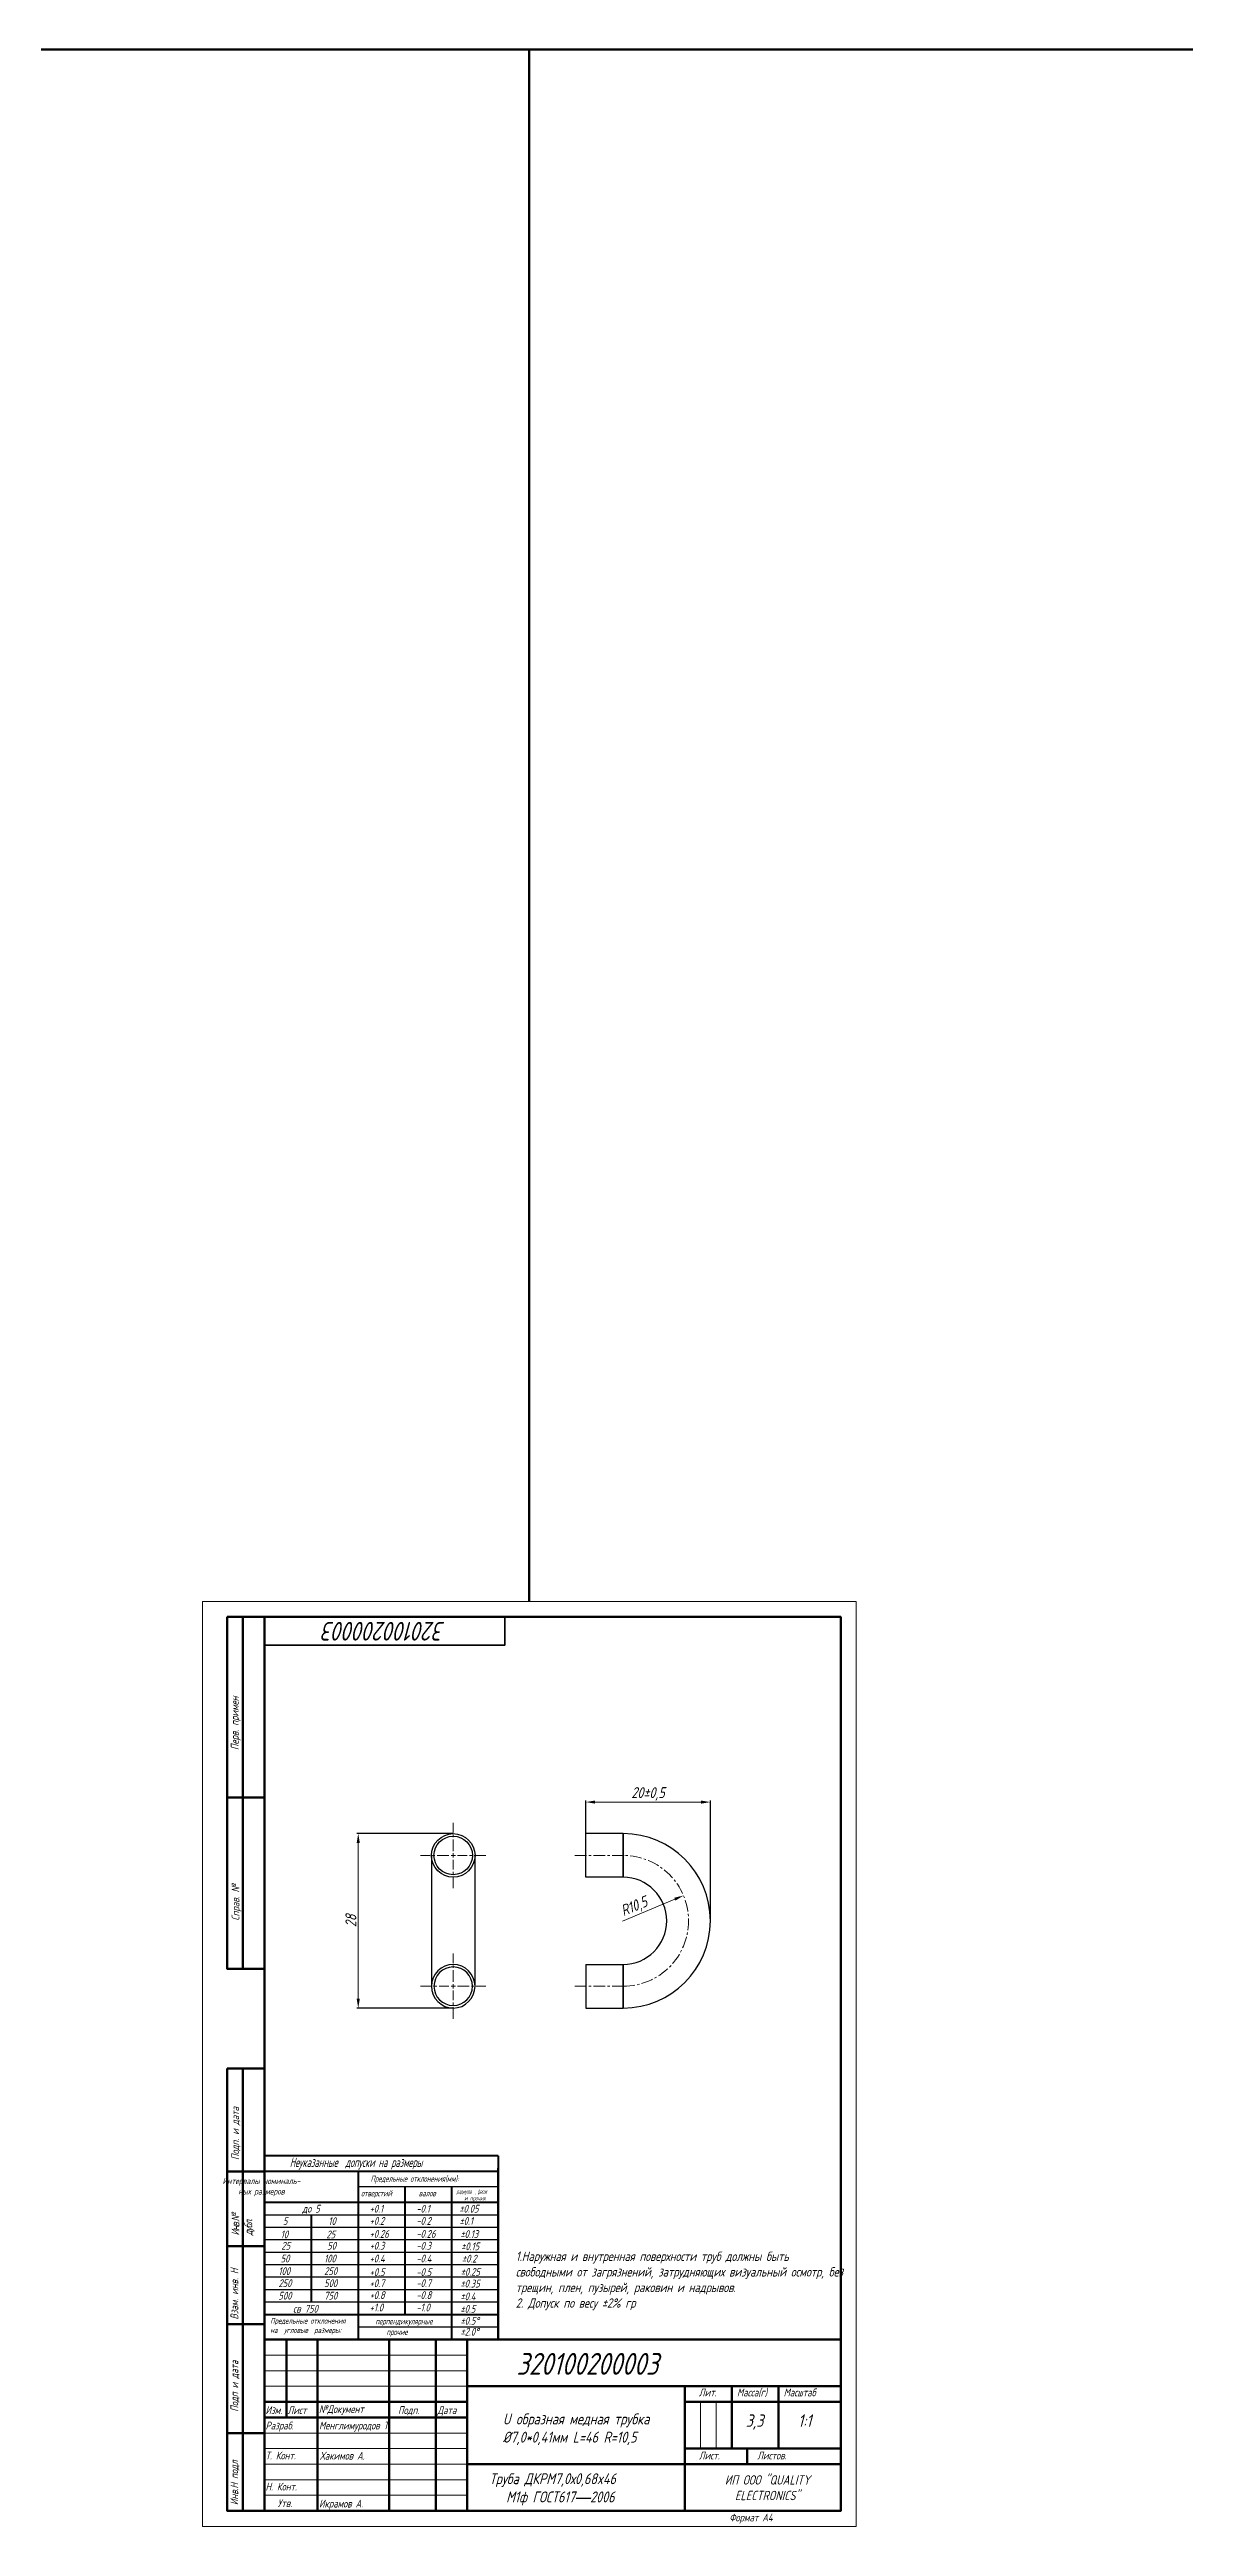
# Model space of a CAD drawing. Header units: millimetres. Extents: x 937859 to 970574, y 987894 to 996517.
# Drawn here: x 944737 to 945102, y 991222 to 992018 of the extents above; entities that cross this region are included whole.
import ezdxf

# ---------------------------------------------------------------- set-up
doc = ezdxf.new("R2010")
doc.units = ezdxf.units.MM
doc.header["$LTSCALE"] = 0.5
doc.linetypes.add('CENTER', pattern=[0.6, 0.375, -0.075, 0.075, -0.075])
doc.linetypes.add('K5LT_BASIC', pattern=[0])
doc.layers.add('DIM', color=4, linetype='Continuous')
doc.layers.add('MD_Видимые', color=7, linetype='Continuous', lineweight=25)
doc.layers.add('MD_Видимые тонкие', color=7, linetype='Continuous', lineweight=35)
doc.styles.get("Standard").update_dxf_attribs({"font": 'GOST_A.TTF', "oblique": 15})
doc.dimstyles.new('ГОСТ-1', dxfattribs={"dimtxt": 2.5, "dimasz": 3, "dimexe": 0.5, "dimexo": 0, "dimtad": 1, "dimzin": 0, "dimtxsty": 'Standard', "dimcen": 0.09, "dimadec": 0, "dimazin": 0, "dimtfac": 1, "dimtofl": 0, "dimtmove": 0, "dimatfit": 3, "dimfxl": 1, "dimtolj": 1, "dimtzin": 0, "dimlwd": 5, "dimarcsym": 0})

# ---------------------------------------------------------------- blocks, each defined once
blk = doc.blocks.new('*D370')
at = {"color": 0, "lineweight": 5, "transparency": 16777216}
blk.add_line((944921.08, 991416.7), (944937.85, 991423.73), dxfattribs=at)
blk.add_solid([(944937.66, 991424.19), (944938.05, 991423.27), (944940.62, 991424.89)], dxfattribs=at)
at = {"layer": 'Defpoints', "color": 0, "lineweight": 5, "transparency": 16777216}
for p in [(944940.62, 991424.89), (944921.25, 991416.77)]:
    blk.add_point(p, dxfattribs=at)
at = {"color": 0, "lineweight": 5, "transparency": 16777216, "insert": (944924.87, 991421.15), "char_height": 3.5, "attachment_point": 5, "rotation": 22.74015}
blk.add_mtext('\\A1;R10,5', dxfattribs=at)
blk = doc.blocks.new('*D368')
at = {"color": 0, "lineweight": -2, "transparency": 16777216}
for p, q in [((944909.25, 991437.77), (944909.25, 991455.4)), ((944949.25, 991416.77), (944949.25, 991455.4))]:
    blk.add_line(p, q, dxfattribs=at)
at = {"color": 0, "lineweight": 5, "transparency": 16777216}
blk.add_line((944912.25, 991454.9), (944946.25, 991454.9), dxfattribs=at)
for points in [[(944912.25, 991455.4), (944912.25, 991454.4), (944909.25, 991454.9)], [(944946.25, 991455.4), (944946.25, 991454.4), (944949.25, 991454.9)]]:
    blk.add_solid(points, dxfattribs=at)
at = {"layer": 'Defpoints', "color": 0, "lineweight": 5, "transparency": 16777216}
for p in [(944949.25, 991454.9), (944909.25, 991437.77), (944949.25, 991416.77)]:
    blk.add_point(p, dxfattribs=at)
at = {"color": 0, "lineweight": 5, "transparency": 16777216, "insert": (944929.25, 991457.54), "char_height": 3.5, "attachment_point": 5}
blk.add_mtext('\\A1;20%%P0,5', dxfattribs=at)
blk = doc.blocks.new('*U324')
at = {"color": 0, "linetype": 'CENTER', "lineweight": 5, "ltscale": 20, "transparency": 16777216}
for p, q in [((0, 1.4), (0, 10.5)), ((-10.5, 0), (-1.4, 0)), ((1.4, 0), (10.5, 0)), ((0, -10.5), (0, -1.4))]:
    blk.add_line(p, q, dxfattribs=at)
at = {"color": 0, "linetype": 'Continuous', "lineweight": 5, "ltscale": 20, "transparency": 16777216}
for p, q in [((-0.7, 0), (0.7, 0)), ((0, -0.7), (0, 0.7))]:
    blk.add_line(p, q, dxfattribs=at)
blk = doc.blocks.new('*U325')
at = {"color": 0, "linetype": 'CENTER', "lineweight": 5, "ltscale": 20, "transparency": 16777216}
for p, q in [((0, 1.4), (0, 10.5)), ((-10.5, 0), (-1.4, 0)), ((1.4, 0), (10.5, 0)), ((0, -10.5), (0, -1.4))]:
    blk.add_line(p, q, dxfattribs=at)
at = {"color": 0, "linetype": 'Continuous', "lineweight": 5, "ltscale": 20, "transparency": 16777216}
for p, q in [((-0.7, 0), (0.7, 0)), ((0, -0.7), (0, 0.7))]:
    blk.add_line(p, q, dxfattribs=at)
blk = doc.blocks.new('*D436')
at = {"color": 0, "lineweight": -2, "transparency": 16777216}
for p, q in [((944866.67, 991444.77), (944835.68, 991444.77)), ((944866.67, 991388.77), (944835.68, 991388.77))]:
    blk.add_line(p, q, dxfattribs=at)
at = {"color": 0, "lineweight": 5, "transparency": 16777216}
blk.add_line((944836.18, 991441.77), (944836.18, 991391.77), dxfattribs=at)
for points in [[(944835.68, 991441.77), (944836.68, 991441.77), (944836.18, 991444.77)], [(944835.68, 991391.77), (944836.68, 991391.77), (944836.18, 991388.77)]]:
    blk.add_solid(points, dxfattribs=at)
at = {"layer": 'Defpoints', "color": 0, "lineweight": 5, "transparency": 16777216}
for p in [(944866.67, 991444.77), (944836.18, 991388.77), (944866.67, 991388.77)]:
    blk.add_point(p, dxfattribs=at)
at = {"color": 0, "lineweight": 5, "transparency": 16777216, "insert": (944833.81, 991416.77), "char_height": 3.5, "attachment_point": 5, "rotation": 90}
blk.add_mtext('\\A1;28', dxfattribs=at)
blk = doc.blocks.new('*U329')
at = {"color": 0, "linetype": 'CENTER', "lineweight": 5, "ltscale": 20, "transparency": 16777216}
blk.add_line((6.27, 0), (-9.5, 0), dxfattribs=at)
blk = doc.blocks.new('*U330')
at = {"color": 0, "linetype": 'CENTER', "lineweight": 5, "ltscale": 20, "transparency": 16777216}
blk.add_line((-9.5, 0), (6.11, 0), dxfattribs=at)

msp = doc.modelspace()

# ---------------------------------------------------------------- linework, layer by layer
at = {"color": 1, "lineweight": 90}
for p, q in [((944891.108, 992017.59), (944560.712, 992017.59)), ((944891.108, 991519.327), (944891.108, 992017.59)), ((945215.756, 992017.59), (944891.108, 992017.59))]:
    msp.add_line(p, q, dxfattribs=at)
at = {"lineweight": 5}
for p, q in [((944996.108, 991519.327), (944786.108, 991519.327)), ((944806.108, 991277.327), (944871.108, 991277.327)), ((944806.108, 991272.327), (944871.108, 991272.327)), ((944806.108, 991267.327), (944871.108, 991267.327)), ((944946.108, 991247.327), (944946.108, 991262.327)), ((944951.108, 991247.327), (944951.108, 991262.327)), ((944951.108, 991247.327), (944951.108, 991262.327)), ((944806.108, 991252.327), (944871.108, 991252.327)), ((944806.108, 991247.327), (944871.108, 991247.327)), ((944806.108, 991242.327), (944871.108, 991242.327)), ((944806.108, 991237.327), (944871.108, 991237.327)), ((944806.108, 991232.327), (944871.108, 991232.327))]:
    msp.add_line(p, q, dxfattribs=at)
at = {"lineweight": 50}
for p, q in [((944806.108, 991456.327), (944794.108, 991456.327)), ((944799.108, 991312.327), (944799.108, 991227.327)), ((944806.108, 991282.327), (944871.108, 991282.327)), ((944813.108, 991282.327), (944813.108, 991257.327)), ((944823.108, 991282.327), (944823.108, 991227.327)), ((944846.108, 991282.327), (944846.108, 991227.327)), ((944861.108, 991282.327), (944861.108, 991227.327)), ((944871.108, 991282.327), (944871.108, 991227.327)), ((944871.108, 991267.327), (944991.108, 991267.327)), ((944941.108, 991267.327), (944941.108, 991227.327)), ((944956.108, 991247.327), (944956.108, 991267.327)), ((944956.108, 991247.327), (944956.108, 991267.327)), ((944971.108, 991247.327), (944971.108, 991267.327)), ((944971.108, 991247.327), (944971.108, 991267.327)), ((944806.108, 991262.327), (944871.108, 991262.327)), ((944806.108, 991257.327), (944871.108, 991257.327)), ((944941.108, 991262.327), (944991.108, 991262.327)), ((944871.108, 991242.327), (944991.108, 991242.327)), ((944941.108, 991247.327), (944991.108, 991247.327)), ((944961.108, 991242.327), (944961.108, 991247.327))]:
    msp.add_line(p, q, dxfattribs=at)
at = {"lineweight": 40}
for p, q in [((944806.108, 991341.327), (944806.108, 991282.327)), ((944881.108, 991341.327), (944806.108, 991341.327)), ((944881.108, 991336.327), (944806.108, 991336.327)), ((944836.108, 991336.327), (944836.108, 991282.327)), ((944881.108, 991341.327), (944881.108, 991282.327)), ((944851.108, 991331.327), (944851.108, 991290.327)), ((944866.108, 991331.327), (944866.108, 991282.327)), ((944881.108, 991326.327), (944806.108, 991326.327)), ((944821.108, 991322.327), (944821.108, 991294.327)), ((944881.108, 991290.327), (944806.108, 991290.327)), ((944881.108, 991282.327), (944806.108, 991282.327))]:
    msp.add_line(p, q, dxfattribs=at)
at = {"linetype": 'K5LT_BASIC', "lineweight": 40}
msp.add_line((944881.108, 991282.327), (944881.108, 991337.327), dxfattribs=at)
for p, q in [((944881.108, 991331.327), (944836.108, 991331.327)), ((944881.108, 991322.327), (944806.108, 991322.327)), ((944881.108, 991318.327), (944806.108, 991318.327)), ((944881.108, 991314.327), (944806.108, 991314.327)), ((944881.108, 991310.327), (944806.108, 991310.327)), ((944881.108, 991306.327), (944806.108, 991306.327)), ((944881.108, 991302.327), (944806.108, 991302.327)), ((944881.108, 991298.327), (944806.108, 991298.327)), ((944881.108, 991302.327), (944881.108, 991282.327)), ((944881.108, 991294.327), (944806.108, 991294.327)), ((944881.108, 991282.327), (944881.108, 991290.327)), ((944881.108, 991286.327), (944836.108, 991286.327)), ((944881.108, 991286.327), (944836.108, 991286.327)), ((944881.108, 991282.327), (944881.108, 991287.327)), ((944991.108, 991282.327), (944991.108, 991227.327))]:
    msp.add_line(p, q)
at = {"lineweight": 5}
msp.add_lwpolyline([(944786.108, 991519.327), (944996.108, 991519.327), (944996.108, 991222.327), (944786.108, 991222.327)], close=True, dxfattribs=at)
at = {"lineweight": 50}
for points in [[(944794.108, 991514.327), (944806.108, 991514.327), (944806.108, 991401.327), (944794.108, 991401.327)], [(944799.108, 991514.327), (944806.108, 991514.327), (944806.108, 991401.327), (944799.108, 991401.327)], [(944806.108, 991514.327), (944991.108, 991514.327), (944991.108, 991227.327), (944806.108, 991227.327)], [(944794.108, 991369.327), (944806.108, 991369.327), (944806.108, 991312.327), (944794.108, 991312.327)], [(944799.108, 991369.327), (944806.108, 991369.327), (944806.108, 991312.327), (944799.108, 991312.327)], [(944794.108, 991336.327), (944806.108, 991336.327), (944806.108, 991312.327), (944794.108, 991312.327)], [(944794.108, 991312.327), (944806.108, 991312.327), (944806.108, 991227.327), (944794.108, 991227.327)], [(944794.108, 991287.327), (944806.108, 991287.327), (944806.108, 991252.327), (944794.108, 991252.327)], [(944806.108, 991282.327), (944991.108, 991282.327), (944991.108, 991227.327), (944806.108, 991227.327)]]:
    msp.add_lwpolyline(points, close=True, dxfattribs=at)
at = {"lineweight": 35, "ltscale": 10}
msp.add_lwpolyline([(944806.108, 991514.327), (944883.27, 991514.327), (944883.27, 991505.313), (944806.108, 991505.313)], close=True, dxfattribs=at)
at = {"linetype": 'CENTER', "lineweight": 5, "ltscale": 20}
msp.add_arc((944921.254, 991416.773), 21, 270, 90, dxfattribs=at)
at = {"layer": 'MD_Видимые'}
for p, q in [((944921.254, 991444.773), (944909.254, 991444.773)), ((944909.254, 991437.773), (944909.254, 991444.773)), ((944909.254, 991430.773), (944909.254, 991437.773)), ((944921.254, 991430.773), (944909.254, 991430.773)), ((944909.254, 991402.773), (944921.254, 991402.773)), ((944909.254, 991402.773), (944909.254, 991395.773)), ((944909.254, 991395.773), (944909.254, 991388.773)), ((944909.254, 991388.773), (944921.254, 991388.773))]:
    msp.add_line(p, q, dxfattribs=at)
at = {"layer": 'MD_Видимые', "extrusion": (1, -2.22045e-16, 2.96996e-13)}
for p, q in [((944859.674, 991437.773), (944859.674, 991395.773)), ((944873.674, 991395.773), (944873.674, 991437.773))]:
    msp.add_line(p, q, dxfattribs=at)
at = {"layer": 'MD_Видимые', "extrusion": (5.04871e-29, -2.22045e-16, -1)}
for radius, start, end in [(7, 0, 180), (6.18, 0, 180), (7, 180, 0), (6.18, 180, 0)]:
    msp.add_arc((-944866.674, 991437.773), radius, start, end, dxfattribs=at)
at = {"layer": 'MD_Видимые'}
for centre, radius, start, end in [((944921.254, 991416.773), 28, 270, 90), ((944921.254, 991416.773), 14, 270, 90), ((944866.674, 991395.773), 7, 0, 180), ((944866.674, 991395.773), 6.18, 0, 180), ((944866.674, 991395.773), 7, 180, 0), ((944866.674, 991395.773), 6.18, 180, 0)]:
    msp.add_arc(centre, radius, start, end, dxfattribs=at)
at = {"layer": 'MD_Видимые тонкие'}
for p, q in [((944921.254, 991437.773), (944921.254, 991444.773)), ((944921.254, 991430.773), (944921.254, 991437.773)), ((944921.254, 991402.773), (944921.254, 991395.773)), ((944921.254, 991395.773), (944921.254, 991388.773))]:
    msp.add_line(p, q, dxfattribs=at)

# ---------------------------------------------------------------- block references
at = {"linetype": 'CENTER', "lineweight": 5, "ltscale": 20, "extrusion": (5.04871e-29, -2.22045e-16, -1)}
msp.add_blockref('*U324', (-944866.674, 991437.773), dxfattribs=at)
at = {"linetype": 'CENTER', "lineweight": 5, "ltscale": 20}
for name, p in [('*U329', (944915.254, 991437.773)), ('*U325', (944866.674, 991395.773)), ('*U330', (944915.254, 991395.773))]:
    msp.add_blockref(name, p, dxfattribs=at)

# ---------------------------------------------------------------- texts
at = {"attachment_point": 1}
for s, width, gutter_width, insert, char_height, rotation in [('320100200003', 101.02573, 0.277, (944864.15, 991506.757), 6, 180), ('Взам. инв. Н', 22.53419, 0.0936, (944795.145, 991288.752), 2.5, 90), ('Подп и дата', 23.06588, 0.0936, (944795.145, 991259.147), 2.5, 90), ('Инв.Н подл', 27.20805, 0.0936, (944795.128, 991229.181), 2.5, 90)]:
    msp.add_mtext_dynamic_manual_height_columns(s, width=width, gutter_width=gutter_width, heights=[0], dxfattribs=dict(at, insert=insert, char_height=char_height, rotation=rotation))
for s, width, gutter_width, insert, char_height in [('{\\W0.8;Неуказанные  допуски на размеры}', 62.68743, 0.0225, (944814.188, 991340.727), 3), ('{\\W0.8;Предельные отклонения(мм):}', 39.37922, 0.0225, (944840.152, 991334.979), 2), ('\\pxqc;{\\W0.9;Интервалы номиналь-\\Pных размеров}', 32.84824, 0.0225, (944788.644, 991334.237), 2), ('{\\W0.8;валов}', 0.24687, 0.0225, (944855.614, 991330.318), 2), ('{\\W0.6;радиусов  , фасок}', 9.33538, 0.0225, (944867.718, 991330.634), 1.5), ('{\\W0.8;и прочих}', 20.39974, 0.0225, (944870.239, 991328.49), 1.5), ('5', 8.87794, 0.0225, (944811.951, 991321.611), 2.5), ('до 5', 8.87794, 0.0225, (944818.186, 991325.593), 2.5), ('10', 8.87794, 0.0225, (944826.56, 991321.611), 2.5), ('+0.1', 8.87794, 0.0225, (944839.803, 991325.593), 2.5), ('+0.2', 8.87794, 0.0225, (944839.803, 991321.665), 2.5), ('-0.1', 8.87794, 0.0225, (944854.803, 991325.593), 2.5), ('-0.2', 8.87794, 0.0225, (944854.803, 991321.665), 2.5), ('%%P0.05', 8.87794, 0.0225, (944868.608, 991325.593), 2.5), ('%%P0.1', 8.87794, 0.0225, (944868.656, 991321.648), 2.5), ('25', 8.87794, 0.0225, (944811.464, 991313.697), 2.5), ('10', 8.87794, 0.0225, (944811.24, 991317.326), 2.5), ('25', 8.87794, 0.0225, (944825.915, 991317.326), 2.5), ('50', 8.87794, 0.0225, (944826.17, 991313.697), 2.5), ('+0.26', 8.87794, 0.0225, (944839.803, 991317.496), 2.5), ('+0.3', 8.87794, 0.0225, (944839.803, 991313.709), 2.5), ('-0.26', 8.87794, 0.0225, (944854.803, 991317.496), 2.5), ('-0.3', 8.87794, 0.0225, (944854.803, 991313.709), 2.5), ('%%P0.13', 8.87794, 0.0225, (944868.94, 991317.455), 2.5), ('%%P0.15', 8.87794, 0.0225, (944869.193, 991313.508), 2.5), ('100', 8.87794, 0.0225, (944810.52, 991305.557), 2.5), ('50', 8.87794, 0.0225, (944811.223, 991309.593), 2.5), ('250', 8.87794, 0.0225, (944825.196, 991305.557), 2.5), ('100', 8.87794, 0.0225, (944825.196, 991309.593), 2.5), ('+0.4', 8.87794, 0.0225, (944839.803, 991309.593), 2.5), ('+0.5', 8.87794, 0.0225, (944839.803, 991305.226), 2.5), ('-0.4', 8.87794, 0.0225, (944854.803, 991309.593), 2.5), ('-0.5', 8.87794, 0.0225, (944854.803, 991305.226), 2.5), ('%%P0.25', 8.87794, 0.0225, (944869.058, 991305.331), 2.5), ('%%P0.2', 8.87794, 0.0225, (944869.446, 991309.567), 2.5), ('250', 8.87794, 0.0225, (944810.52, 991301.671), 2.5), ('500', 8.87794, 0.0225, (944810.52, 991297.671), 2.5), ('500', 8.87794, 0.0225, (944825.196, 991301.671), 2.5), ('750', 8.87794, 0.0225, (944825.196, 991297.671), 2.5), ('+0.7', 8.87794, 0.0225, (944839.803, 991301.67), 2.5), ('+0.8', 8.87794, 0.0225, (944839.803, 991297.868), 2.5), ('-0.7', 8.87794, 0.0225, (944854.803, 991301.67), 2.5), ('-0.8', 8.87794, 0.0225, (944854.803, 991297.868), 2.5), ('%%P0.35', 8.87794, 0.0225, (944868.948, 991301.54), 2.5), ('%%P0.4', 8.87794, 0.0225, (944868.948, 991297.44), 2.5), ('{\\W0.9;Предельные отклонения\\Pна  угловые  размеры:}', 32.29887, 0.0225, (944807.929, 991289.263), 1.8), (' св 750', 32.91549, 0.0225, (944813.968, 991293.471), 2.5), ('+1.0', 8.87794, 0.0225, (944839.803, 991293.868), 2.5), ('-1.0', 8.87794, 0.0225, (944854.803, 991293.868), 2.5), ('%%P0.5', 8.87794, 0.0225, (944868.948, 991293.44), 2.5), ('%%P0.5%%D', 8.87794, 0.0225, (944868.973, 991289.593), 2.5), ('%%P2.0%%D', 8.87794, 0.0225, (944868.973, 991286.088), 2.5), ('320100200003', 127.04654, 0.277, (944887.011, 991278.03), 7), ('Лит.', 0.05965, 0.0936, (944945.578, 991266.62), 2.5), ('Масса(г)', 0.08342, 0.0936, (944957.817, 991266.62), 2.5), ('Масштаб', 0.05965, 0.0936, (944972.795, 991266.62), 2.5), ('Разраб.', 0.02019, 0.0936, (944806.399, 991255.968), 2.5), ('Изм.', 0.02019, 0.0936, (944806.399, 991260.934), 2.5), ('Лист', 0.02019, 0.0936, (944813.491, 991260.934), 2.5), ('№Документ', 0.179, 0.0936, (944823.548, 991261.27), 2.5), ('Менглимуродов Т.', 33.19273, 0.0936, (944823.582, 991255.968), 2.5), ('Подп.', 0.02019, 0.0936, (944848.948, 991260.934), 2.5), ('Дата', 0.02019, 0.0936, (944861.617, 991260.934), 2.5), ('U образная медная трубка %%C7,0*0,41мм L=46 R=10,5', 66.93468, 0.277, (944882.622, 991258.582), 3.5), ('3,3', 11.32981, 0.0936, (944960.645, 991258.305), 4), ('1:1', 0.19592, 0.0936, (944977.432, 991258.305), 4), ('Т. Конт.', 12.98856, 0.0936, (944806.399, 991246.359), 2.5), ('{\\fGOST type A|b0|i0|c204|p34;Хакимов А.}', 21.48823, 0.0936, (944823.884, 991246.289), 2.5), ('Лист.', 0.05965, 0.0936, (944945.578, 991246.346), 2.5), ('Листов.', 0.05965, 0.0936, (944964.313, 991246.346), 2.5), ('Н. Конт.', 14.26571, 0.0936, (944806.399, 991236.359), 2.5), ('\\pxqc;ИП ООО "QUALITY \\PELECTRONICS"', 30.17947, 0.187, (944952.489, 991238.769), 3), ('Утв.', 0.05244, 0.0936, (944810.278, 991231.058), 2.5), ('Икрамов А.', 34.8029, 0.0936, (944823.582, 991230.907), 2.5), ('Формат А4', 34.3482, 0.0936, (944955.348, 991226.435), 2.5)]:
    msp.add_mtext_dynamic_manual_height_columns(s, width=width, gutter_width=gutter_width, heights=[0], dxfattribs=dict(at, insert=insert, char_height=char_height))
at = {"lineweight": 40, "char_height": 2, "attachment_point": 1}
for s, width, insert in [('{\\W0.8;отверстий}', 0.29032, (944837.065, 991330.301)), ('{\\W0.8;перпендикулярные}', 8.87794, (944841.688, 991289.21)), ('{\\W0.8;прочие}', 8.87794, (944845.24, 991285.781))]:
    msp.add_mtext_dynamic_manual_height_columns(s, width=width, gutter_width=0.0225, heights=[0], dxfattribs=dict(at, insert=insert))
at = {"attachment_point": 1}
for s, insert, char_height, width in [('1.Наружная и внутренная поверхности труб должны быть свободными от загрязнений, затрудняющих визуальный осмотр, без трещин, плен, пузырей, раковин и надрывов.\\P2. Допуск по весу ±2% гр', (944886.775, 991310.568), 3, 106.72154), ('Труба ДКРМ7,0х0,68x46\\P   M1ф ГОСТ617{\\fArial|b0|i0|c0|p34;—}2006 ', (944878.304, 991239.401), 3.5, 67.19986)]:
    msp.add_mtext(s, dxfattribs=dict(at, insert=insert, char_height=char_height, width=width))
at = {"layer": 'DIM', "color": 250, "linetype": 'CENTER', "ltscale": 0.25, "char_height": 2.5, "attachment_point": 1, "rotation": 90}
for s, width, insert in [('{\\C0;Перв. примен}', 27.40587, (944795.259, 991471.601)), ('\\pxt1;{\\C0;Справ. №}', 13.86744, (944795.494, 991416.85)), ('{\\C0;Подп. и дата}', 33.33572, (944795.402, 991339.971)), ('{\\T0.85;\\C0;Инв.№ дубл.}', 0.17972, (944795.474, 991315.746))]:
    msp.add_mtext_dynamic_manual_height_columns(s, width=width, gutter_width=0.449, heights=[0], dxfattribs=dict(at, insert=insert))

# ---------------------------------------------------------------- dimensions: what is measured, and where the dimension line sits
at = {"lineweight": 5}
dim = msp.add_linear_dim(base=(944949.254, 991454.902), p1=(944909.254, 991437.773), p2=(944949.254, 991416.773), text='20%%P0,5', dimstyle='ГОСТ-1', override={"dimtxt": 3.5}, dxfattribs=at)
dim.commit()
dim.dimension.update_dxf_attribs({"geometry": '*D368', "text_midpoint": (944929.254, 991457.541)})
dim = msp.add_linear_dim(base=(944836.182, 991388.773), p1=(944866.674, 991444.773), p2=(944866.674, 991388.773), angle=90, text='28', dimstyle='ГОСТ-1', override={"dimtxt": 3.5}, dxfattribs=at)
dim.commit()
dim.dimension.update_dxf_attribs({"geometry": '*D436', "text_midpoint": (944833.805, 991416.773)})
dim = msp.add_radius_dim(center=(944921.254, 991416.773), mpoint=(944940.621, 991424.89), text='R10,5', dimstyle='ГОСТ-1', override={"dimtxt": 3.5}, dxfattribs=at)
dim.commit()
dim.dimension.update_dxf_attribs({"geometry": '*D370', "text_midpoint": (944925.894, 991418.718), "dimtype": 164})

doc.saveas('drawing.dxf')
